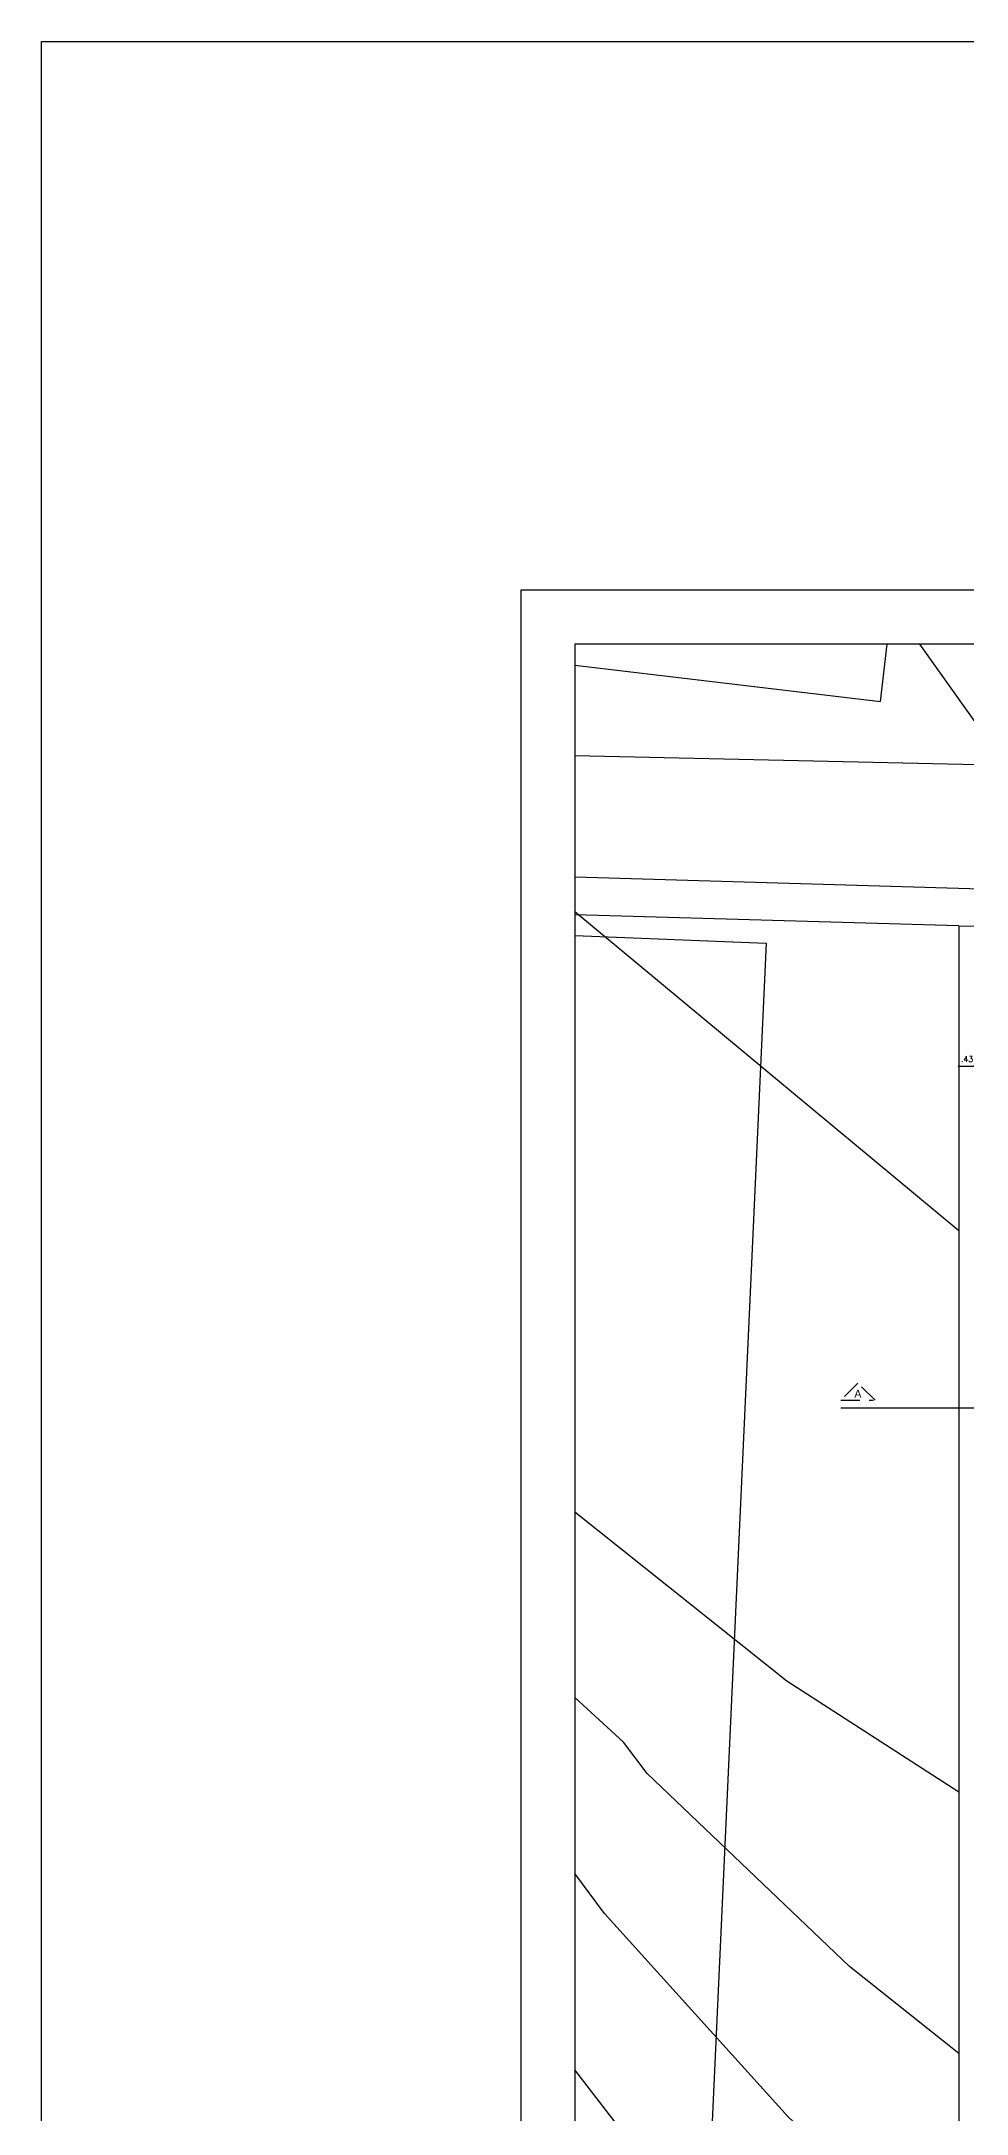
# Model space of a CAD drawing. Header units: millimetres. Extents: x 387 to 811, y 539 to 827.
# Drawn here: x 473.4 to 497.7, y 772.1 to 826.5 of the extents above; entities that cross this region are included whole.
import ezdxf
from ezdxf.enums import TextEntityAlignment as Align

# ---------------------------------------------------------------- set-up
doc = ezdxf.new("R2010")
doc.units = ezdxf.units.MM
doc.linetypes.add('DASHDOT', pattern=[1, 0.5, -0.25, 0, -0.25])
for name, color, linetype in [('12', 115, 'Continuous'), ('7', 8, 'Continuous'), ('CORTE_PAPEL', 7, 'Continuous'), ('cuvas de nível', 51, 'Continuous'), ('FORMATO', 6, 'Continuous'), ('LINHA DE CORTE', 1, 'DASHDOT'), ('MOBILIARIO', 3, 'Continuous')]:
    doc.layers.add(name, color=color, linetype=linetype)
doc.styles.add('ROMANS', font='romans')
doc.dimstyles.new('Cotas_trabalho', dxfattribs={"dimtxt": 0.15, "dimasz": 0.05, "dimexe": 0.2, "dimexo": 0.2, "dimgap": 0.1, "dimtad": 1, "dimzin": 4, "dimdsep": 46, "dimtxsty": 'ROMANS', "dimblk": 'DOT', "dimcen": 0.5, "dimclrd": 256, "dimclre": 256, "dimclrt": 256, "dimadec": 0, "dimazin": 0, "dimtfac": 0.666667, "dimtmove": 2, "dimatfit": 0, "dimldrblk": 'DOT', "dimfxl": 1, "dimtolj": 1, "dimtzin": 4, "dimarcsym": 0})

# ---------------------------------------------------------------- blocks, each defined once
blk = doc.blocks.new('_DOT')
at = {"color": 0, "linetype": 'ByBlock'}
blk.add_line((-0.5, 0), (-1, 0), dxfattribs=at)
at = {"color": 0, "linetype": 'ByBlock', "const_width": 0.5}
blk.add_lwpolyline([(-0.25, 0, 1), (0.25, 0, 1)], format="xyb", close=True, dxfattribs=at)
blk = doc.blocks.new('*D53')
at = {"lineweight": -2}
blk.add_line((497.567, 799.626), (497.897, 799.626), dxfattribs=at)
at = {"layer": 'Defpoints', "color": 0}
for p in [(497.517, 799.626, 128.473), (497.947, 799.626, 128.473), (497.947, 799.626)]:
    blk.add_point(p, dxfattribs=at)
at = {"lineweight": -2, "xscale": 0.05, "yscale": 0.05, "zscale": 0.05, "rotation": 180}
blk.add_blockref('_DOT', (497.517, 799.626), dxfattribs=at)
at = {"lineweight": -2, "xscale": 0.05, "yscale": 0.05, "zscale": 0.05}
blk.add_blockref('_DOT', (497.947, 799.626), dxfattribs=at)
at = {"insert": (497.732, 799.809), "char_height": 0.15, "attachment_point": 5, "style": 'ROMANS'}
blk.add_mtext('\\A1;.43', dxfattribs=at)

msp = doc.modelspace()

# ---------------------------------------------------------------- linework, layer by layer
at = {"color": 2}
msp.add_lwpolyline([(473.443, 826.512), (585.81, 826.512), (585.81, 669.51), (473.443, 669.51)], close=True, dxfattribs=at)
at = {"layer": '12', "elevation": 54}
for points in [[(568.705, 810.249), (567.221, 808.423), (565.611, 807.433), (536.491, 807.273), (508.561, 807.293), (487.437, 807.763)], [(566.721, 801.323), (566.721, 801.323), (565.981, 803.233), (564.791, 803.843), (561.001, 804.073), (550.431, 803.763), (538.261, 803.863), (528.681, 804.333), (512.121, 804.063), (501.951, 804.153), (487.437, 804.583)], [(497.517, 803.31), (487.437, 803.591)]]:
    msp.add_lwpolyline(points, dxfattribs=at)
at = {"layer": '7'}
for points in [[(487.437, 810.142, 129.667), (495.461, 809.193, 130.26), (495.638, 810.699, 130.231)], [(487.437, 803.052, 121.922), (492.461, 802.853, 122.12), (490.941, 769.643, 123.47)]]:
    msp.add_polyline3d(points, dxfattribs=at)
at = {"layer": 'CORTE_PAPEL', "elevation": 74.516}
msp.add_lwpolyline([(486.021, 684.72), (570.121, 684.72), (570.121, 812.115), (486.021, 812.115)], close=True, dxfattribs=at)
at = {"layer": 'cuvas de nível'}
for points in [[(500.386, 803.025, 113), (498.601, 804.633, 113), (498.181, 808.323, 113), (496.492, 810.699, 113)], [(497.517, 795.307, 112), (487.437, 803.677, 112)], [(487.437, 787.93, 111), (493.001, 783.493, 111), (497.517, 780.587, 111)], [(497.517, 773.719, 110), (494.651, 776.003, 110), (489.341, 781.063, 110), (488.721, 781.883, 110), (487.437, 783.056, 110)], [(497.517, 767.878, 109), (493.041, 772.053, 109), (488.221, 777.393, 109), (487.437, 778.445, 109)], [(497.517, 762.318, 108), (496.131, 762.953, 108), (491.441, 768.103, 108), (487.437, 773.291, 108)]]:
    msp.add_polyline3d(points, dxfattribs=at)
at = {"layer": 'FORMATO', "elevation": 74.516}
msp.add_lwpolyline([(487.437, 693.215), (568.705, 693.215), (568.705, 810.699), (487.437, 810.699)], close=True, dxfattribs=at)
at = {"layer": 'LINHA DE CORTE', "color": 0, "linetype": 'Continuous'}
msp.add_line((494.417, 790.66, 54), (497.417, 790.66, 54), dxfattribs=at)
at = {"layer": 'LINHA DE CORTE'}
msp.add_line((497.417, 790.66, 54), (537.447, 790.66, 54), dxfattribs=at)
at = {"layer": 'LINHA DE CORTE', "color": 4, "elevation": 54}
msp.add_lwpolyline([(494.867, 791.31), (494.417, 790.86), (495.317, 790.86)], close=True, dxfattribs=at)
at = {"layer": 'MOBILIARIO'}
for p, q in [((497.517, 803.31, 128.473), (497.517, 754.1, 128.473)), ((497.517, 803.31, 54), (497.947, 803.299, 128.473))]:
    msp.add_line(p, q, dxfattribs=at)

# ---------------------------------------------------------------- texts
at = {"layer": 'LINHA DE CORTE'}
msp.add_text('A', height=0.21, dxfattribs=at).set_placement((494.867, 790.86, 54), align=Align.BOTTOM_CENTER)

# ---------------------------------------------------------------- dimensions: what is measured, and where the dimension line sits
dim = msp.add_linear_dim(base=(497.947, 799.626), p1=(497.517, 799.626, 128.473), p2=(497.947, 799.626, 128.473), dimstyle='Cotas_trabalho')
dim.commit()
dim.dimension.update_dxf_attribs({"geometry": '*D53', "text_midpoint": (497.732, 799.809), "dimtype": 160})

doc.saveas('drawing.dxf')
